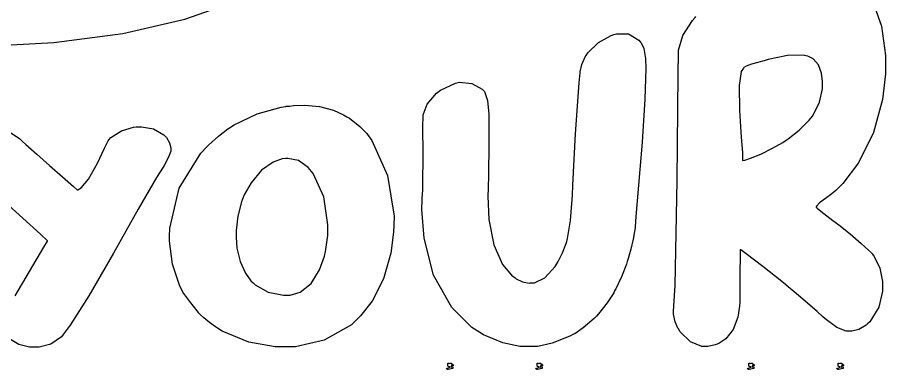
# Model space of a CAD drawing. Extents: x 97 to 264, y 28 to 329.
# Drawn here: x 180.6 to 261.2, y 211 to 243.7 of the extents above; entities that cross this region are included whole.
import ezdxf

# ---------------------------------------------------------------- set-up
doc = ezdxf.new("R2010")
doc.units = 0
doc.header["$MEASUREMENT"] = 0

msp = doc.modelspace()

# ---------------------------------------------------------------- linework, layer by layer
at = {"color": 7}
for points in [[(153.022, 245.274), (158.06, 243.516), (163.842, 242.188), (170.232, 241.347), (175.379, 241.053), (177.094, 241.053), (178.809, 241.053), (183.956, 241.347), (190.346, 242.188), (196.128, 243.516), (201.166, 245.274)], [(259.927, 245.313), (260.791, 242.849), (261.162, 240.127), (261.162, 239.219), (261.162, 238.426), (260.882, 236.043), (260.041, 232.993), (258.632, 230.18), (257.204, 228.27), (256.646, 227.718), (256.533, 227.605), (256.154, 227.306), (255.57, 226.88), (255.038, 226.468), (254.762, 226.202), (254.706, 226.095), (254.706, 226.067), (254.817, 225.985), (255.151, 225.708), (255.702, 225.272), (256.276, 224.83), (256.469, 224.683), (256.818, 224.412), (257.857, 223.577), (258.893, 222.705), (259.574, 222.09), (259.847, 221.819), (259.891, 221.757), (260.058, 221.562), (260.637, 220.402), (260.879, 219.17), (260.879, 218.758), (260.879, 218.265), (260.531, 216.783), (259.705, 215.442), (259.468, 215.23), (259.344, 215.116), (258.665, 214.723), (258.024, 214.559), (257.81, 214.559), (257.513, 214.559), (256.624, 214.904), (255.534, 215.707), (255.305, 215.936), (254.798, 216.384), (253.267, 217.715), (251.513, 219.181), (249.759, 220.57), (248.231, 221.729), (247.72, 222.11), (247.702, 222.11), (247.662, 222.11), (247.65, 222.11), (247.65, 221.569), (247.644, 219.949), (247.622, 218.502), (247.614, 218.263), (247.614, 218.137), (247.614, 217.752), (247.614, 217.369), (247.614, 217.241), (247.607, 216.898), (247.45, 215.865), (247.023, 214.727), (246.344, 213.867), (245.673, 213.413), (245.427, 213.324), (245.329, 213.29), (244.661, 213.148), (244.439, 213.148), (244.089, 213.148), (243.042, 213.577), (242.094, 214.516), (241.935, 214.771), (241.881, 214.851), (241.639, 215.415), (241.485, 216.156), (241.476, 216.323), (241.476, 216.473), (241.512, 216.811), (241.512, 216.922), (241.617, 218.802), (241.815, 228.53), (241.891, 238.399), (241.935, 240.348), (241.943, 240.622), (242.34, 241.993), (243.231, 243.382), (243.487, 243.663), (243.557, 243.743)], [(179.664, 233.17), (180.799, 232.41), (181.011, 232.198), (181.352, 231.892), (182.385, 230.973), (183.567, 229.929), (184.751, 228.889), (185.782, 227.984), (186.126, 227.682), (186.142, 227.682), (186.196, 227.682), (186.196, 227.682), (186.483, 227.849), (187.158, 228.674), (187.999, 230.131), (188.66, 231.528), (188.991, 232.225), (189.089, 232.34), (189.247, 232.517), (190.222, 233.16), (191.356, 233.487), (191.594, 233.503), (191.655, 233.503), (191.794, 233.503), (191.841, 233.503), (192.078, 233.521), (193.194, 233.342), (194.151, 232.789), (194.31, 232.621), (194.399, 232.533), (194.689, 232.035), (194.804, 231.577), (194.804, 231.422), (194.804, 231.246), (194.609, 230.712), (194.203, 229.941), (194.098, 229.765), (193.49, 228.811), (191.78, 225.875), (189.498, 221.805), (187.197, 217.833), (185.456, 215.109), (184.82, 214.242), (184.678, 214.049), (183.686, 213.37), (182.578, 213.078), (182.21, 213.078), (182.166, 213.078), (182.066, 213.078), (182.033, 213.078), (181.703, 213.078), (180.713, 213.316), (179.783, 213.872)], [(180.358, 217.84), (181.699, 220.099), (183.038, 222.356), (183.374, 222.92), (183.374, 222.92), (183.374, 222.947), (183.374, 222.956), (182.713, 223.547), (176.123, 229.482)]]:
    msp.add_lwpolyline(points, dxfattribs=at)
for points in [[(235.938, 242.076), (236.185, 242.156), (237.291, 242.134), (238.239, 241.565), (238.408, 241.37), (238.46, 241.31), (238.703, 240.785), (238.857, 240.029), (238.867, 239.853), (238.893, 238.913), (238.825, 236.088), (238.574, 232.106), (238.23, 228.092), (237.98, 225.194), (237.913, 224.226), (237.903, 224.138), (237.856, 223.81), (237.728, 223.111), (237.506, 222.167), (237.264, 221.301), (237.173, 221.015), (237.101, 220.778), (236.656, 219.606), (236.123, 218.503), (236.008, 218.299), (235.92, 218.132), (235.319, 217.188), (234.508, 216.174), (234.315, 215.97), (234.094, 215.742), (233.096, 214.86), (232.312, 214.331), (232.198, 214.277), (231.854, 214.11), (230.218, 213.462), (228.872, 213.148), (228.424, 213.148), (228.247, 213.148), (227.85, 213.148), (227.718, 213.148), (227.198, 213.148), (225.64, 213.47), (223.838, 214.232), (223.485, 214.453), (222.758, 214.895), (220.905, 216.754), (219.206, 219.759), (218.314, 223.18), (218.111, 225.848), (218.157, 226.73), (218.157, 226.862), (218.175, 227.259), (218.193, 227.656), (218.193, 227.788), (218.21, 228.247), (218.223, 230.814), (218.219, 233.697), (218.229, 234.315), (218.229, 234.641), (218.612, 235.621), (219.472, 236.635), (219.71, 236.82), (219.843, 236.918), (221.226, 237.57), (221.368, 237.596), (221.623, 237.649), (222.765, 237.544), (223.713, 237.014), (223.873, 236.854), (223.944, 236.784), (224.207, 235.974), (224.331, 234.677), (224.331, 234.244), (224.331, 233.606), (224.339, 231.692), (224.313, 229.261), (224.296, 228.74), (224.296, 228.622), (224.278, 228.265), (224.26, 227.908), (224.26, 227.788), (224.236, 227.073), (224.339, 224.921), (224.786, 222.572), (225.594, 220.759), (226.424, 219.746), (226.766, 219.498), (226.88, 219.41), (227.471, 219.125), (228.061, 219.031), (228.177, 219.039), (228.229, 219.039), (228.348, 219.039), (228.388, 219.039), (228.572, 219.049), (229.534, 219.522), (230.495, 220.576), (230.681, 220.875), (230.769, 221.017), (231.174, 221.815), (231.509, 222.7), (231.563, 222.885), (231.641, 223.168), (231.92, 224.826), (232.074, 226.766), (232.092, 227.189), (232.136, 228.115), (232.379, 232.879), (232.709, 237.605), (232.797, 238.514), (232.806, 238.628), (232.974, 239.285), (233.282, 239.995), (233.363, 240.135), (233.521, 240.366), (234.517, 241.332), (235.69, 241.997), (235.938, 242.076)], [(247.967, 238.971), (247.751, 238.647), (247.569, 237.364), (247.584, 235.022), (247.763, 232.573), (247.87, 231.127), (247.862, 230.646), (247.862, 230.586), (247.862, 230.446), (247.862, 230.4), (247.862, 230.4), (247.887, 230.4), (247.897, 230.4), (248.083, 230.438), (248.634, 230.608), (249.564, 230.977), (250.665, 231.526), (251.612, 232.073), (251.919, 232.268), (252.13, 232.4), (253.144, 233.2), (254.052, 234.122), (254.212, 234.315), (254.397, 234.545), (255.035, 235.793), (255.305, 237.041), (255.305, 237.455), (255.305, 237.716), (255.211, 238.494), (254.926, 239.281), (254.441, 239.817), (253.931, 240.065), (253.753, 240.101), (253.505, 240.155), (252.038, 240.137), (250.27, 239.766), (249.873, 239.642), (249.728, 239.606), (249.297, 239.493), (248.708, 239.321), (248.225, 239.142), (248.001, 239.025), (247.967, 238.971)], [(205.493, 235.409), (205.528, 235.418), (205.766, 235.443), (205.846, 235.443), (206.192, 235.49), (207.243, 235.529), (208.61, 235.4), (209.918, 235.048), (210.85, 234.633), (211.138, 234.457), (211.384, 234.307), (212.358, 233.548), (212.998, 232.895), (213.078, 232.797), (213.465, 232.242), (214.916, 229.011), (215.538, 225.232), (215.511, 224.403), (215.492, 223.748), (215.233, 221.79), (214.559, 219.425), (213.487, 217.344), (212.432, 215.976), (212.019, 215.583), (211.578, 215.16), (209.033, 213.715), (206.378, 213.114), (205.493, 213.114), (205.449, 213.114), (205.35, 213.114), (205.317, 213.114), (204.501, 213.114), (202.058, 213.542), (199.584, 214.551), (199.143, 214.842), (198.957, 214.968), (198.416, 215.367), (197.877, 215.804), (197.529, 216.123), (197.396, 216.262), (197.379, 216.289), (197.273, 216.457), (196.581, 217.311), (195.941, 218.167), (195.862, 218.333), (195.658, 218.73), (194.962, 220.773), (194.688, 222.903), (194.697, 223.344), (194.706, 224.13), (195.593, 227.812), (197.59, 231.087), (198.155, 231.669), (198.331, 231.855), (199.226, 232.657), (200.104, 233.318), (200.272, 233.433), (200.695, 233.697), (202.842, 234.725), (205.043, 235.348), (205.493, 235.409)], [(200.871, 223.625), (200.864, 223.285), (200.95, 222.26), (201.242, 221.029), (201.743, 219.95), (202.255, 219.243), (202.458, 219.039), (202.653, 218.846), (203.843, 218.171), (205.281, 217.902), (205.599, 217.91), (205.905, 217.918), (206.82, 218.193), (207.83, 218.974), (208.614, 220.238), (209.066, 221.526), (209.161, 221.967), (209.196, 222.136), (209.374, 223.439), (209.374, 223.873), (209.39, 224.438), (209.019, 227.031), (208.015, 229.199), (207.716, 229.552), (207.556, 229.747), (206.652, 230.382), (205.66, 230.594), (205.457, 230.576), (205.161, 230.545), (204.298, 230.234), (203.226, 229.482), (202.273, 228.334), (201.636, 227.198), (201.472, 226.8), (201.374, 226.554), (201.039, 225.24), (200.879, 223.89), (200.871, 223.625)]]:
    msp.add_lwpolyline(points, close=True, dxfattribs=at)
at = {"color": 32}
for points in [[(220.522, 211.596), (220.592, 211.596), (220.663, 211.56), (220.733, 211.596), (220.839, 211.596), (221.015, 211.454), (221.015, 211.35), (220.945, 211.384), (220.875, 211.384), (220.803, 211.208), (220.875, 211.244), (220.979, 211.244), (220.979, 211.102), (220.556, 210.997), (220.486, 210.997), (220.38, 211.102), (220.432, 211.111), (220.698, 211.211), (220.698, 211.244), (220.654, 211.244), (220.522, 211.323), (220.522, 211.35), (220.522, 211.596)], [(228.812, 211.596), (228.883, 211.596), (228.953, 211.56), (229.023, 211.596), (229.129, 211.596), (229.306, 211.454), (229.306, 211.35), (229.235, 211.384), (229.165, 211.384), (229.093, 211.208), (229.165, 211.244), (229.27, 211.244), (229.27, 211.102), (228.847, 210.997), (228.776, 210.997), (228.67, 211.102), (228.723, 211.111), (228.989, 211.211), (228.989, 211.244), (228.945, 211.244), (228.812, 211.323), (228.812, 211.35), (228.812, 211.596)], [(248.462, 211.596), (248.532, 211.596), (248.602, 211.56), (248.672, 211.596), (248.779, 211.596), (248.955, 211.454), (248.955, 211.35), (248.885, 211.384), (248.815, 211.384), (248.744, 211.208), (248.815, 211.244), (248.921, 211.244), (248.921, 211.102), (248.496, 210.997), (248.426, 210.997), (248.32, 211.102), (248.372, 211.111), (248.638, 211.211), (248.638, 211.244), (248.594, 211.244), (248.462, 211.323), (248.462, 211.35), (248.462, 211.596)], [(256.752, 211.596), (256.822, 211.596), (256.892, 211.56), (256.963, 211.596), (257.069, 211.596), (257.245, 211.454), (257.245, 211.35), (257.175, 211.384), (257.105, 211.384), (257.035, 211.208), (257.105, 211.244), (257.211, 211.244), (257.211, 211.102), (256.786, 210.997), (256.716, 210.997), (256.61, 211.102), (256.662, 211.111), (256.928, 211.211), (256.928, 211.244), (256.884, 211.244), (256.752, 211.323), (256.752, 211.35), (256.752, 211.596)]]:
    msp.add_lwpolyline(points, close=True, dxfattribs=at)

doc.saveas('drawing.dxf')
